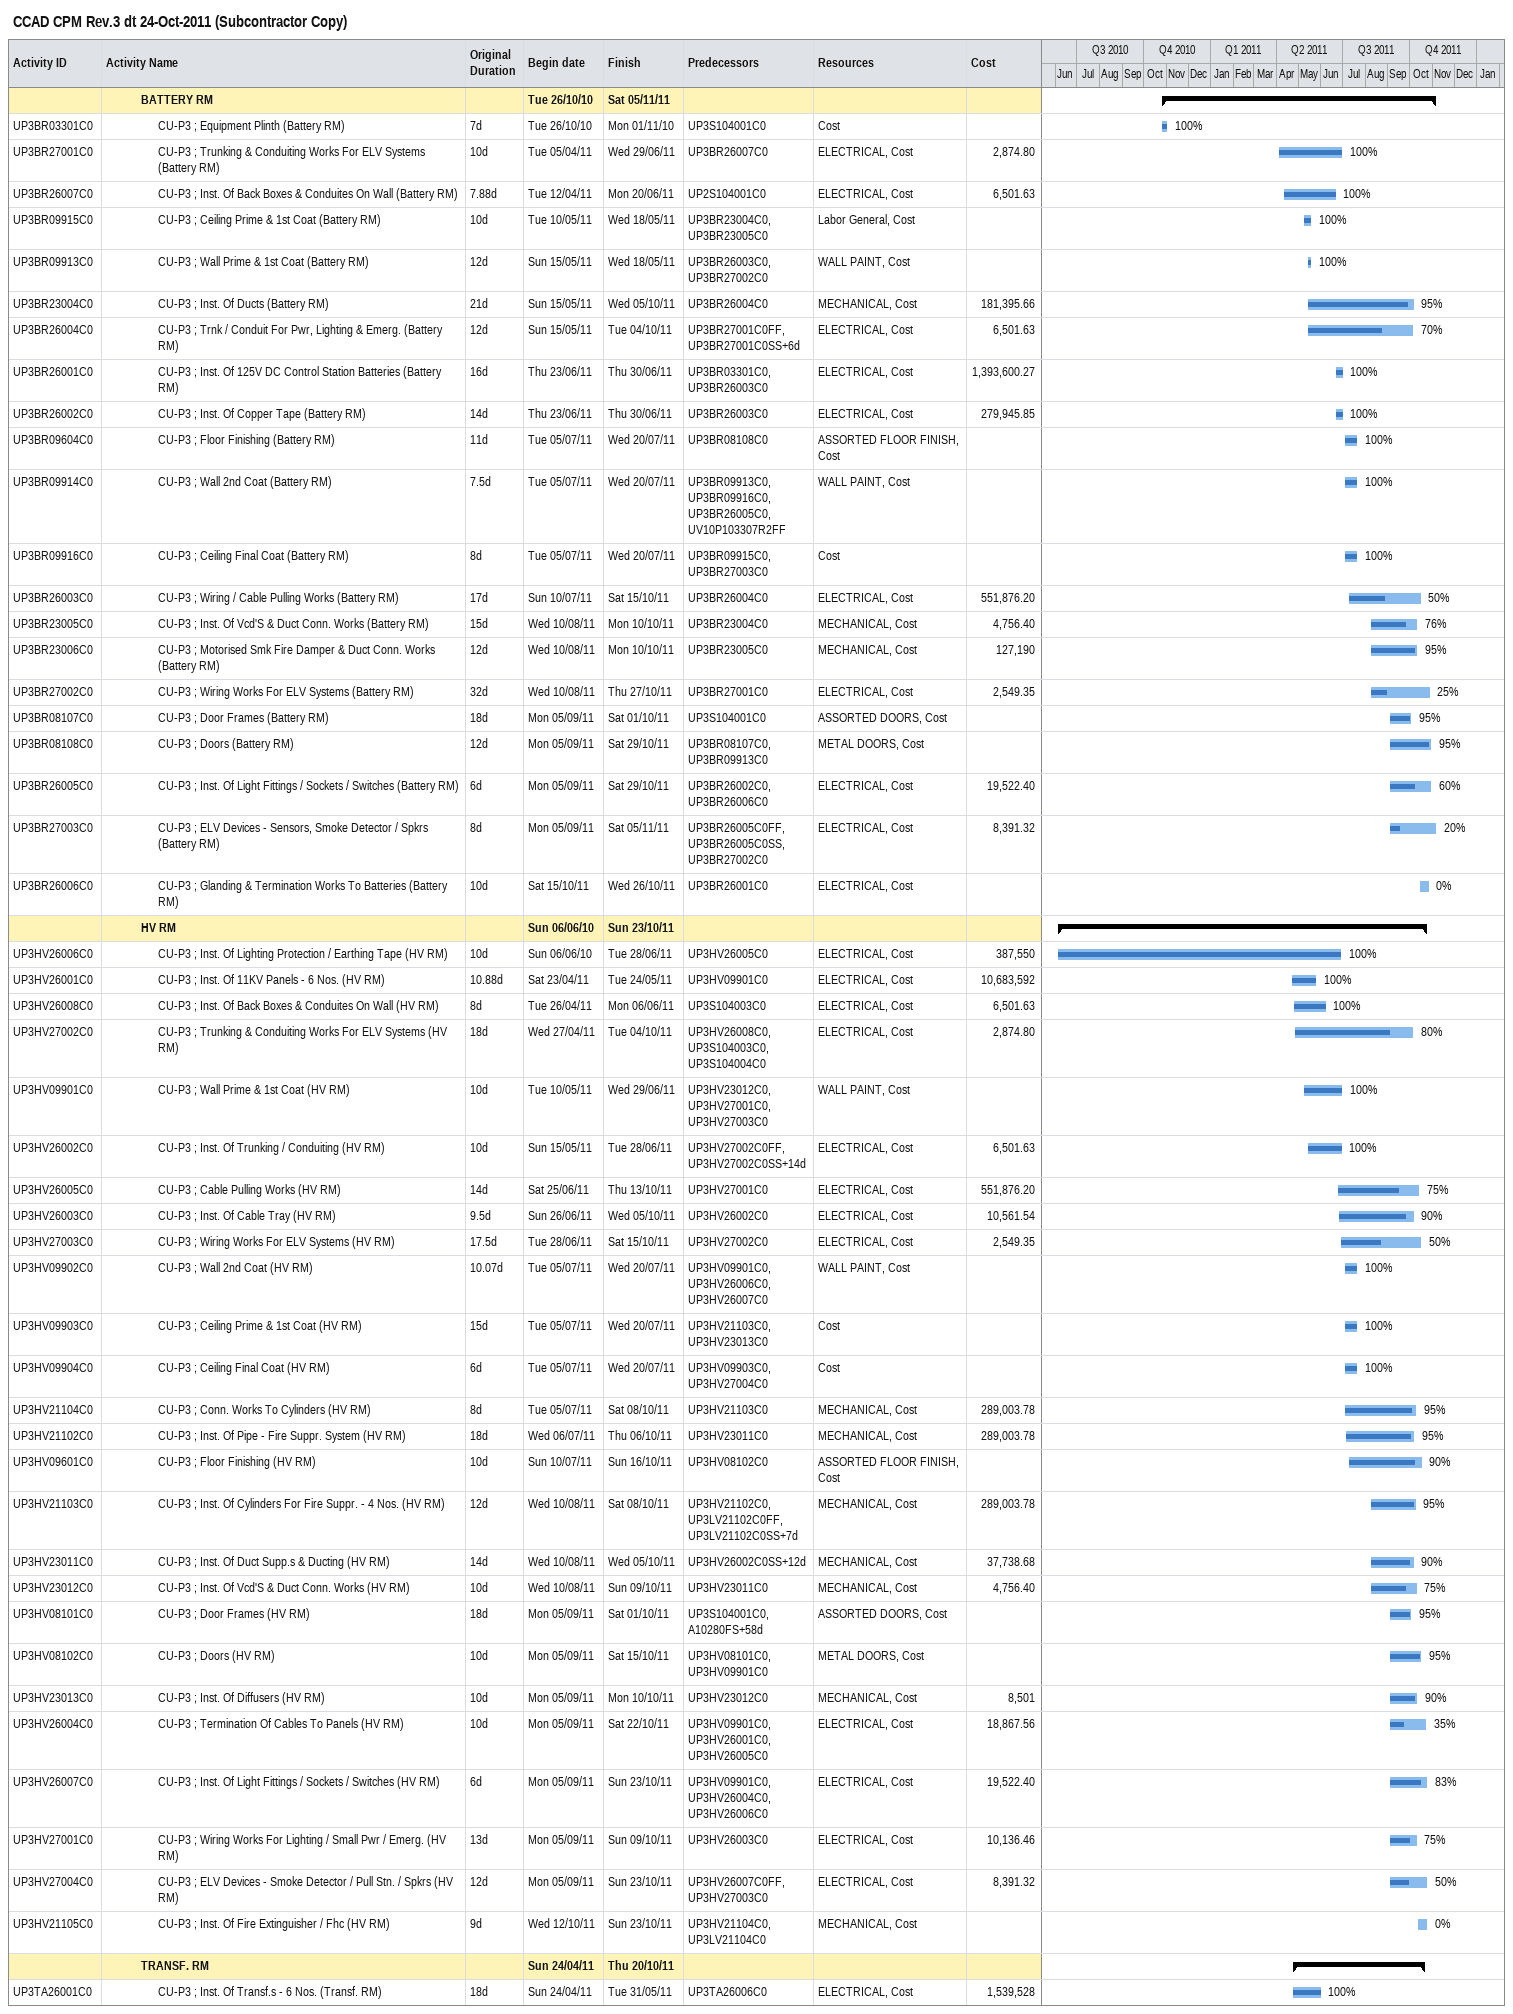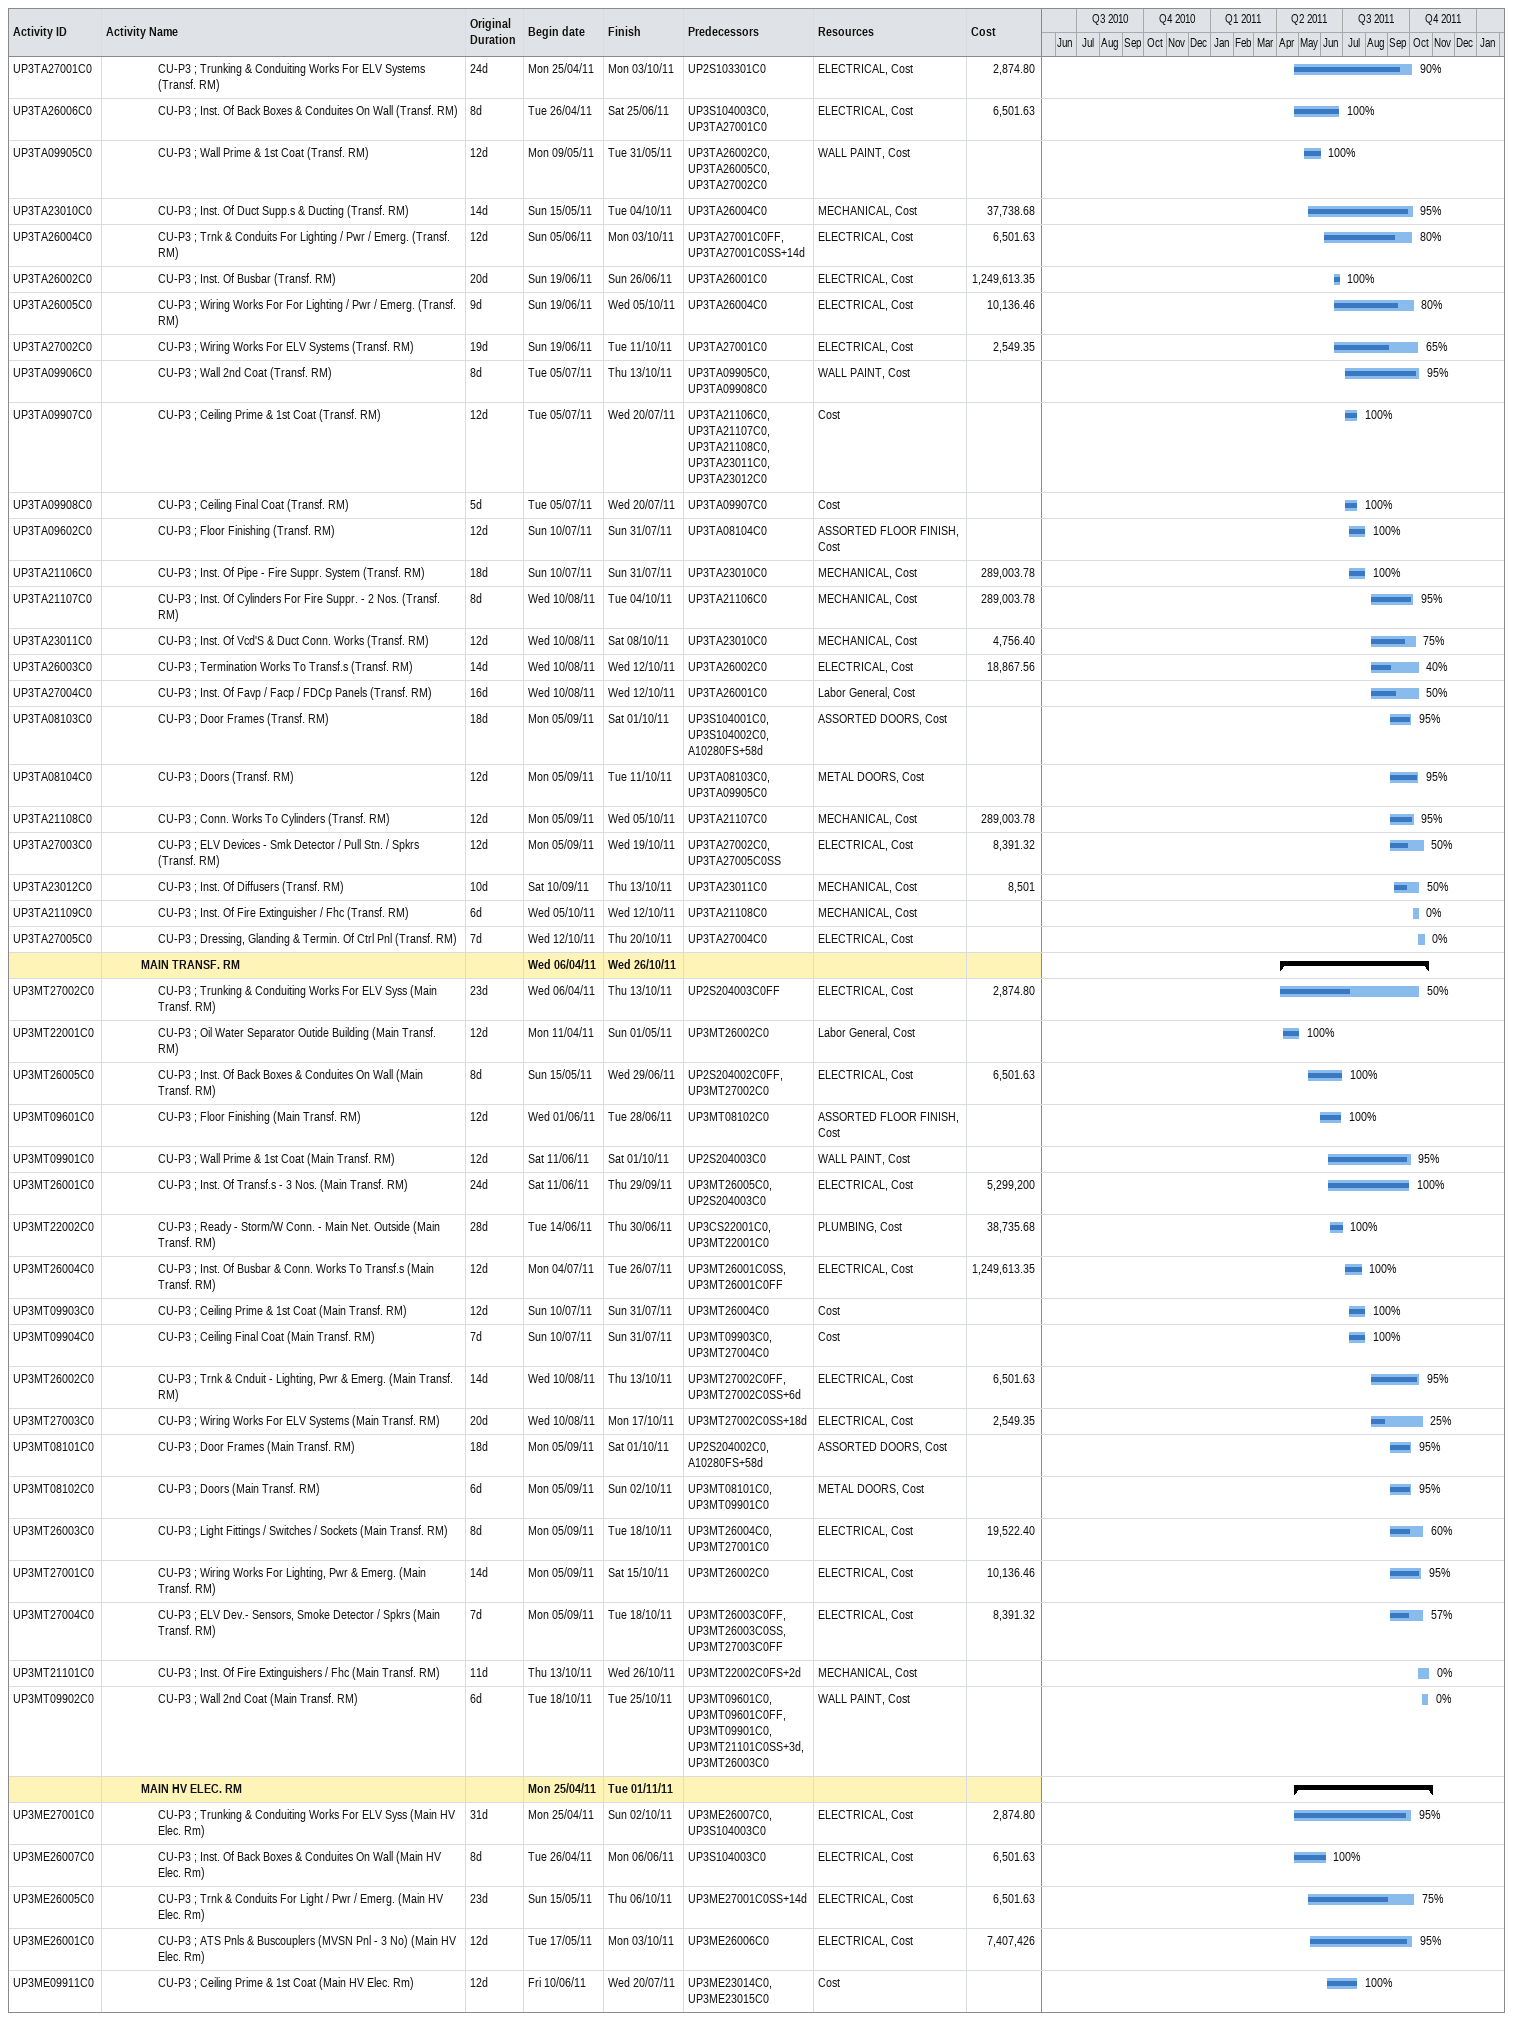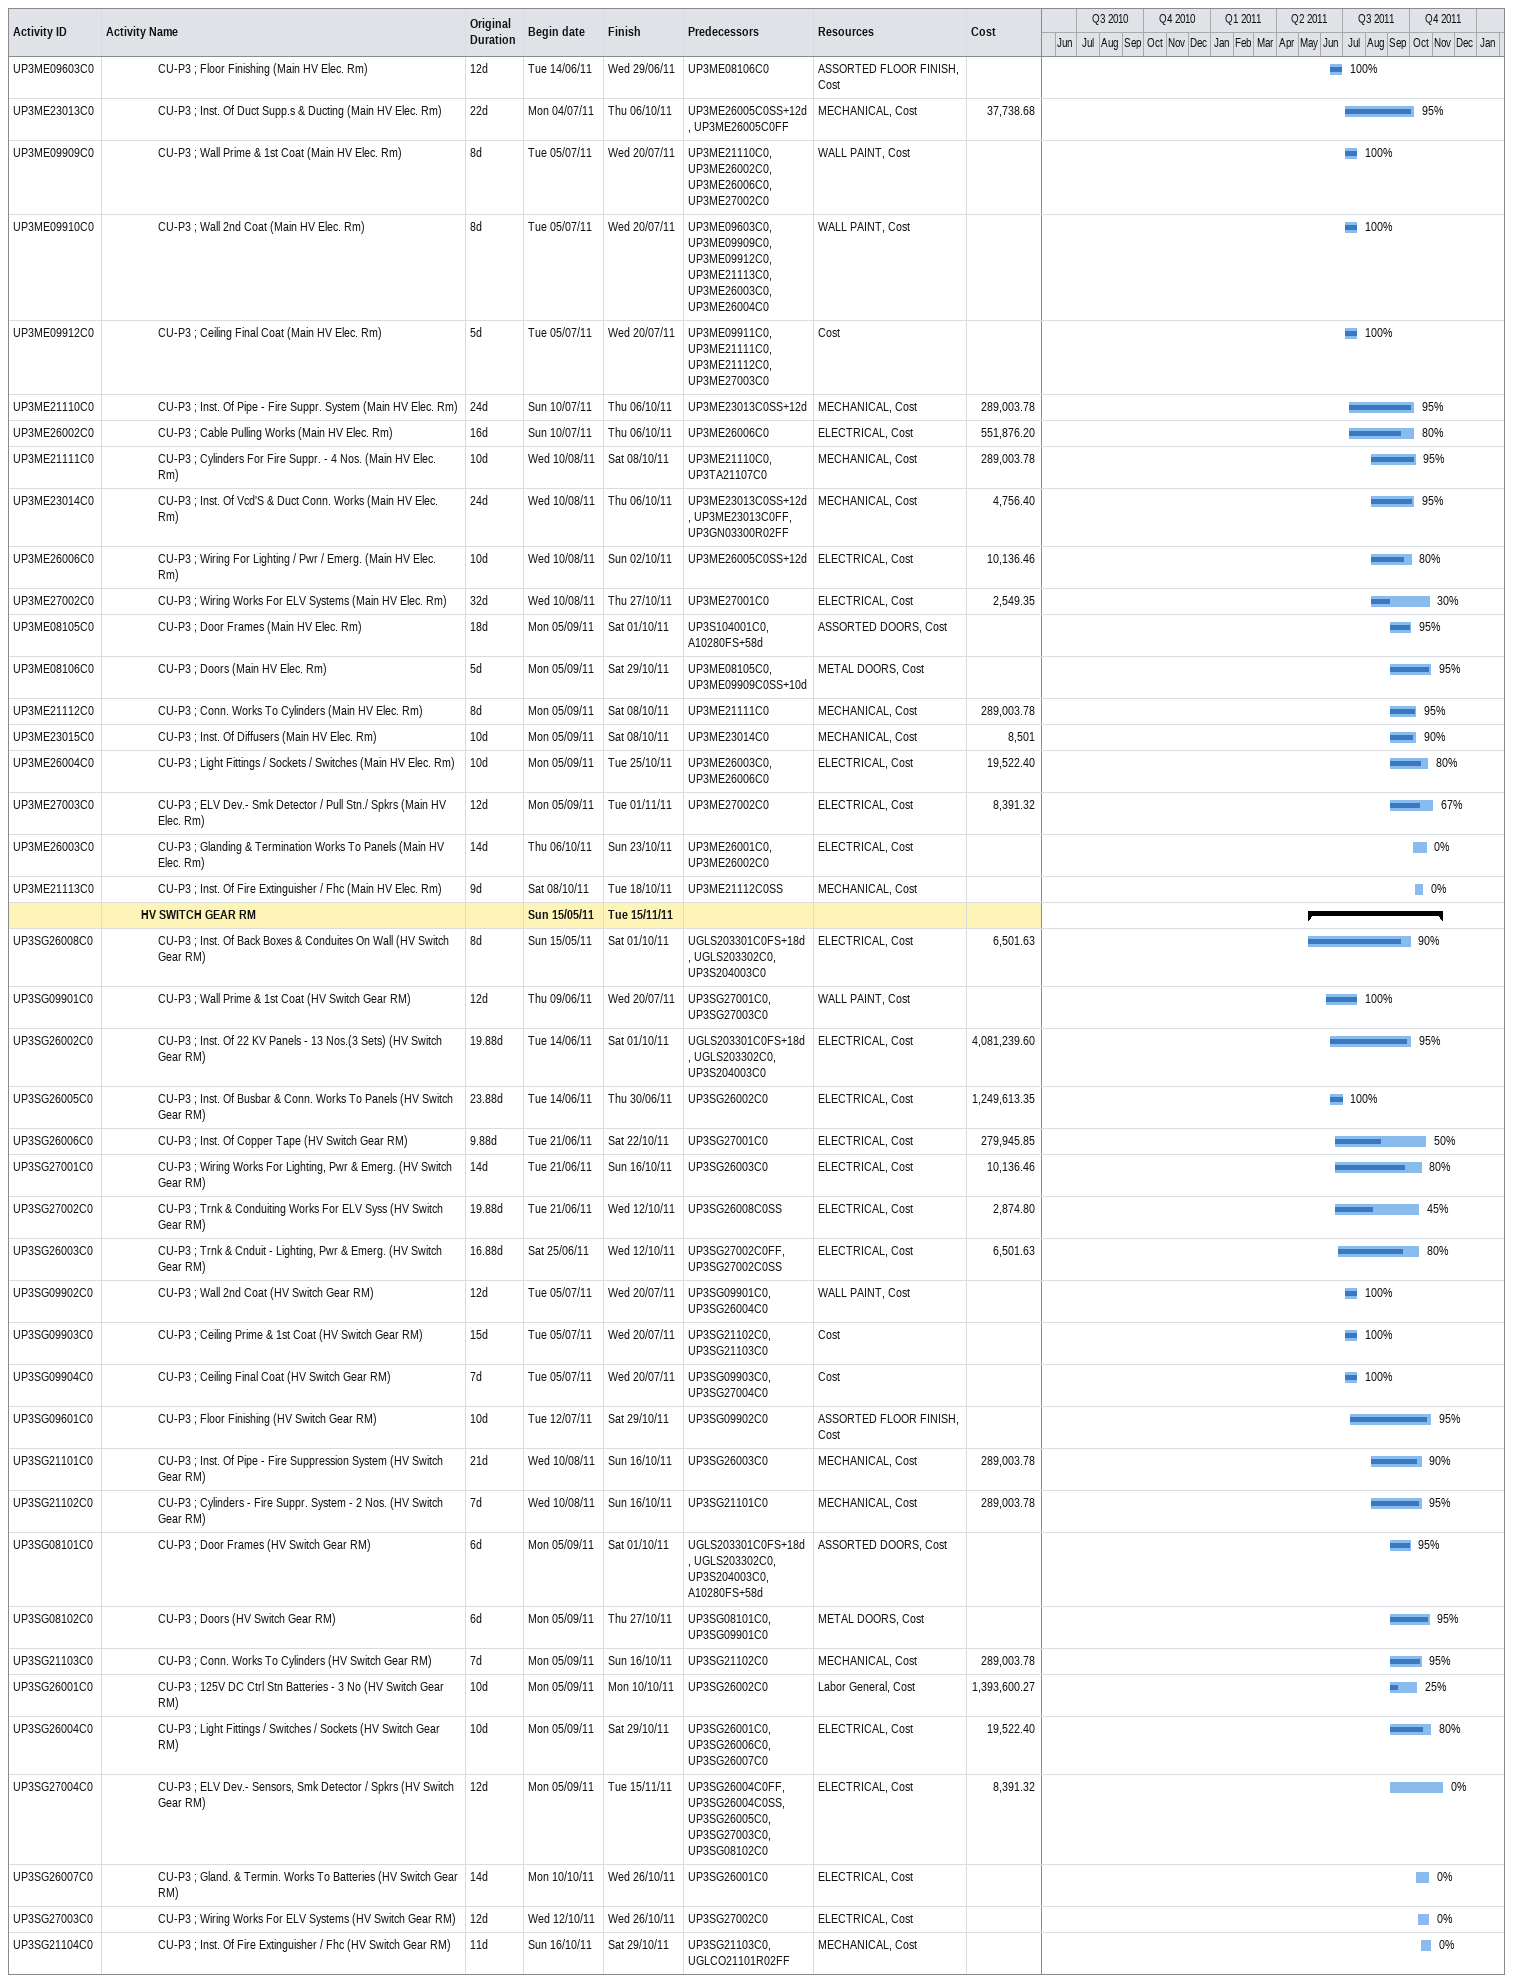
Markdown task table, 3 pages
CCAD CPM Rev.3 dt 24-Oct-2011 (Subcontractor Copy)

| ID | Level | Task | Original duration | Start | Finish | Predecessors | Resources | % complete | Cost |
|---|---|---|---|---|---|---|---|---|---|
|  | 3 | **BATTERY RM** |  | 2010-10-26 | 2011-11-05 |  |  |  |  |
| UP3BR03301C0 | 4 | CU-P3 ; Equipment Plinth (Battery RM) | 7d | 2010-10-26 | 2010-11-01 | UP3S104001C0 | Cost | 100 |  |
| UP3BR27001C0 | 4 | CU-P3 ; Trunking & Conduiting Works For ELV Systems (Battery RM) | 10d | 2011-04-05 | 2011-06-29 | UP3BR26007C0 | ELECTRICAL, Cost | 100 | 2874.80 |
| UP3BR26007C0 | 4 | CU-P3 ; Inst. Of Back Boxes & Conduites On Wall (Battery RM) | 7.88d | 2011-04-12 | 2011-06-20 | UP2S104001C0 | ELECTRICAL, Cost | 100 | 6501.63 |
| UP3BR09915C0 | 4 | CU-P3 ; Ceiling Prime & 1st Coat (Battery RM) | 10d | 2011-05-10 | 2011-05-18 | UP3BR23004C0, UP3BR23005C0 | Labor General, Cost | 100 |  |
| UP3BR09913C0 | 4 | CU-P3 ; Wall Prime & 1st Coat (Battery RM) | 12d | 2011-05-15 | 2011-05-18 | UP3BR26003C0, UP3BR27002C0 | WALL PAINT, Cost | 100 |  |
| UP3BR23004C0 | 4 | CU-P3 ; Inst. Of Ducts (Battery RM) | 21d | 2011-05-15 | 2011-10-05 | UP3BR26004C0 | MECHANICAL, Cost | 95 | 181395.66 |
| UP3BR26004C0 | 4 | CU-P3 ; Trnk / Conduit For Pwr, Lighting & Emerg. (Battery RM) | 12d | 2011-05-15 | 2011-10-04 | UP3BR27001C0FF, UP3BR27001C0SS+6d | ELECTRICAL, Cost | 70 | 6501.63 |
| UP3BR26001C0 | 4 | CU-P3 ; Inst. Of 125V DC Control Station Batteries (Battery RM) | 16d | 2011-06-23 | 2011-06-30 | UP3BR03301C0, UP3BR26003C0 | ELECTRICAL, Cost | 100 | 1393600.27 |
| UP3BR26002C0 | 4 | CU-P3 ; Inst. Of Copper Tape (Battery RM) | 14d | 2011-06-23 | 2011-06-30 | UP3BR26003C0 | ELECTRICAL, Cost | 100 | 279945.85 |
| UP3BR09604C0 | 4 | CU-P3 ; Floor Finishing (Battery RM) | 11d | 2011-07-05 | 2011-07-20 | UP3BR08108C0 | ASSORTED FLOOR FINISH, Cost | 100 |  |
| UP3BR09914C0 | 4 | CU-P3 ; Wall 2nd Coat (Battery RM) | 7.5d | 2011-07-05 | 2011-07-20 | UP3BR09913C0, UP3BR09916C0, UP3BR26005C0, UV10P103307R2FF | WALL PAINT, Cost | 100 |  |
| UP3BR09916C0 | 4 | CU-P3 ; Ceiling Final Coat (Battery RM) | 8d | 2011-07-05 | 2011-07-20 | UP3BR09915C0, UP3BR27003C0 | Cost | 100 |  |
| UP3BR26003C0 | 4 | CU-P3 ; Wiring / Cable Pulling Works (Battery RM) | 17d | 2011-07-10 | 2011-10-15 | UP3BR26004C0 | ELECTRICAL, Cost | 50 | 551876.20 |
| UP3BR23005C0 | 4 | CU-P3 ; Inst. Of Vcd'S & Duct Conn. Works (Battery RM) | 15d | 2011-08-10 | 2011-10-10 | UP3BR23004C0 | MECHANICAL, Cost | 76 | 4756.40 |
| UP3BR23006C0 | 4 | CU-P3 ; Motorised Smk Fire Damper & Duct Conn. Works (Battery RM) | 12d | 2011-08-10 | 2011-10-10 | UP3BR23005C0 | MECHANICAL, Cost | 95 | 127190 |
| UP3BR27002C0 | 4 | CU-P3 ; Wiring Works For ELV Systems (Battery RM) | 32d | 2011-08-10 | 2011-10-27 | UP3BR27001C0 | ELECTRICAL, Cost | 25 | 2549.35 |
| UP3BR08107C0 | 4 | CU-P3 ; Door Frames (Battery RM) | 18d | 2011-09-05 | 2011-10-01 | UP3S104001C0 | ASSORTED DOORS, Cost | 95 |  |
| UP3BR08108C0 | 4 | CU-P3 ; Doors (Battery RM) | 12d | 2011-09-05 | 2011-10-29 | UP3BR08107C0, UP3BR09913C0 | METAL DOORS, Cost | 95 |  |
| UP3BR26005C0 | 4 | CU-P3 ; Inst. Of Light Fittings / Sockets / Switches (Battery RM) | 6d | 2011-09-05 | 2011-10-29 | UP3BR26002C0, UP3BR26006C0 | ELECTRICAL, Cost | 60 | 19522.40 |
| UP3BR27003C0 | 4 | CU-P3 ; ELV Devices - Sensors, Smoke Detector / Spkrs (Battery RM) | 8d | 2011-09-05 | 2011-11-05 | UP3BR26005C0FF, UP3BR26005C0SS, UP3BR27002C0 | ELECTRICAL, Cost | 20 | 8391.32 |
| UP3BR26006C0 | 4 | CU-P3 ; Glanding & Termination Works To Batteries (Battery RM) | 10d | 2011-10-15 | 2011-10-26 | UP3BR26001C0 | ELECTRICAL, Cost | 0 |  |
|  | 3 | **HV RM** |  | 2010-06-06 | 2011-10-23 |  |  |  |  |
| UP3HV26006C0 | 4 | CU-P3 ; Inst. Of Lighting Protection / Earthing Tape (HV RM) | 10d | 2010-06-06 | 2011-06-28 | UP3HV26005C0 | ELECTRICAL, Cost | 100 | 387550 |
| UP3HV26001C0 | 4 | CU-P3 ; Inst. Of 11KV Panels - 6 Nos. (HV RM) | 10.88d | 2011-04-23 | 2011-05-24 | UP3HV09901C0 | ELECTRICAL, Cost | 100 | 10683592 |
| UP3HV26008C0 | 4 | CU-P3 ; Inst. Of Back Boxes & Conduites On Wall (HV RM) | 8d | 2011-04-26 | 2011-06-06 | UP3S104003C0 | ELECTRICAL, Cost | 100 | 6501.63 |
| UP3HV27002C0 | 4 | CU-P3 ; Trunking & Conduiting Works For ELV Systems (HV RM) | 18d | 2011-04-27 | 2011-10-04 | UP3HV26008C0, UP3S104003C0, UP3S104004C0 | ELECTRICAL, Cost | 80 | 2874.80 |
| UP3HV09901C0 | 4 | CU-P3 ; Wall Prime & 1st Coat (HV RM) | 10d | 2011-05-10 | 2011-06-29 | UP3HV23012C0, UP3HV27001C0, UP3HV27003C0 | WALL PAINT, Cost | 100 |  |
| UP3HV26002C0 | 4 | CU-P3 ; Inst. Of Trunking / Conduiting (HV RM) | 10d | 2011-05-15 | 2011-06-28 | UP3HV27002C0FF, UP3HV27002C0SS+14d | ELECTRICAL, Cost | 100 | 6501.63 |
| UP3HV26005C0 | 4 | CU-P3 ; Cable Pulling Works (HV RM) | 14d | 2011-06-25 | 2011-10-13 | UP3HV27001C0 | ELECTRICAL, Cost | 75 | 551876.20 |
| UP3HV26003C0 | 4 | CU-P3 ; Inst. Of Cable Tray (HV RM) | 9.5d | 2011-06-26 | 2011-10-05 | UP3HV26002C0 | ELECTRICAL, Cost | 90 | 10561.54 |
| UP3HV27003C0 | 4 | CU-P3 ; Wiring Works For ELV Systems (HV RM) | 17.5d | 2011-06-28 | 2011-10-15 | UP3HV27002C0 | ELECTRICAL, Cost | 50 | 2549.35 |
| UP3HV09902C0 | 4 | CU-P3 ; Wall 2nd Coat (HV RM) | 10.07d | 2011-07-05 | 2011-07-20 | UP3HV09901C0, UP3HV26006C0, UP3HV26007C0 | WALL PAINT, Cost | 100 |  |
| UP3HV09903C0 | 4 | CU-P3 ; Ceiling Prime & 1st Coat (HV RM) | 15d | 2011-07-05 | 2011-07-20 | UP3HV21103C0, UP3HV23013C0 | Cost | 100 |  |
| UP3HV09904C0 | 4 | CU-P3 ; Ceiling Final Coat (HV RM) | 6d | 2011-07-05 | 2011-07-20 | UP3HV09903C0, UP3HV27004C0 | Cost | 100 |  |
| UP3HV21104C0 | 4 | CU-P3 ; Conn. Works To Cylinders (HV RM) | 8d | 2011-07-05 | 2011-10-08 | UP3HV21103C0 | MECHANICAL, Cost | 95 | 289003.78 |
| UP3HV21102C0 | 4 | CU-P3 ; Inst. Of Pipe - Fire Suppr. System (HV RM) | 18d | 2011-07-06 | 2011-10-06 | UP3HV23011C0 | MECHANICAL, Cost | 95 | 289003.78 |
| UP3HV09601C0 | 4 | CU-P3 ; Floor Finishing (HV RM) | 10d | 2011-07-10 | 2011-10-16 | UP3HV08102C0 | ASSORTED FLOOR FINISH, Cost | 90 |  |
| UP3HV21103C0 | 4 | CU-P3 ; Inst. Of Cylinders For Fire Suppr. - 4 Nos. (HV RM) | 12d | 2011-08-10 | 2011-10-08 | UP3HV21102C0, UP3LV21102C0FF, UP3LV21102C0SS+7d | MECHANICAL, Cost | 95 | 289003.78 |
| UP3HV23011C0 | 4 | CU-P3 ; Inst. Of Duct Supp.s & Ducting (HV RM) | 14d | 2011-08-10 | 2011-10-05 | UP3HV26002C0SS+12d | MECHANICAL, Cost | 90 | 37738.68 |
| UP3HV23012C0 | 4 | CU-P3 ; Inst. Of Vcd'S & Duct Conn. Works (HV RM) | 10d | 2011-08-10 | 2011-10-09 | UP3HV23011C0 | MECHANICAL, Cost | 75 | 4756.40 |
| UP3HV08101C0 | 4 | CU-P3 ; Door Frames (HV RM) | 18d | 2011-09-05 | 2011-10-01 | UP3S104001C0, A10280FS+58d | ASSORTED DOORS, Cost | 95 |  |
| UP3HV08102C0 | 4 | CU-P3 ; Doors (HV RM) | 10d | 2011-09-05 | 2011-10-15 | UP3HV08101C0, UP3HV09901C0 | METAL DOORS, Cost | 95 |  |
| UP3HV23013C0 | 4 | CU-P3 ; Inst. Of Diffusers (HV RM) | 10d | 2011-09-05 | 2011-10-10 | UP3HV23012C0 | MECHANICAL, Cost | 90 | 8501 |
| UP3HV26004C0 | 4 | CU-P3 ; Termination Of Cables To Panels (HV RM) | 10d | 2011-09-05 | 2011-10-22 | UP3HV09901C0, UP3HV26001C0, UP3HV26005C0 | ELECTRICAL, Cost | 35 | 18867.56 |
| UP3HV26007C0 | 4 | CU-P3 ; Inst. Of Light Fittings / Sockets / Switches (HV RM) | 6d | 2011-09-05 | 2011-10-23 | UP3HV09901C0, UP3HV26004C0, UP3HV26006C0 | ELECTRICAL, Cost | 83 | 19522.40 |
| UP3HV27001C0 | 4 | CU-P3 ; Wiring Works For Lighting / Small Pwr / Emerg. (HV RM) | 13d | 2011-09-05 | 2011-10-09 | UP3HV26003C0 | ELECTRICAL, Cost | 75 | 10136.46 |
| UP3HV27004C0 | 4 | CU-P3 ; ELV Devices - Smoke Detector / Pull Stn. / Spkrs (HV RM) | 12d | 2011-09-05 | 2011-10-23 | UP3HV26007C0FF, UP3HV27003C0 | ELECTRICAL, Cost | 50 | 8391.32 |
| UP3HV21105C0 | 4 | CU-P3 ; Inst. Of Fire Extinguisher / Fhc (HV RM) | 9d | 2011-10-12 | 2011-10-23 | UP3HV21104C0, UP3LV21104C0 | MECHANICAL, Cost | 0 |  |
|  | 3 | **TRANSF. RM** |  | 2011-04-24 | 2011-10-20 |  |  |  |  |
| UP3TA26001C0 | 4 | CU-P3 ; Inst. Of Transf.s - 6 Nos. (Transf. RM) | 18d | 2011-04-24 | 2011-05-31 | UP3TA26006C0 | ELECTRICAL, Cost | 100 | 1539528 |
| UP3TA27001C0 | 4 | CU-P3 ; Trunking & Conduiting Works For ELV Systems (Transf. RM) | 24d | 2011-04-25 | 2011-10-03 | UP2S103301C0 | ELECTRICAL, Cost | 90 | 2874.80 |
| UP3TA26006C0 | 4 | CU-P3 ; Inst. Of Back Boxes & Conduites On Wall (Transf. RM) | 8d | 2011-04-26 | 2011-06-25 | UP3S104003C0, UP3TA27001C0 | ELECTRICAL, Cost | 100 | 6501.63 |
| UP3TA09905C0 | 4 | CU-P3 ; Wall Prime & 1st Coat (Transf. RM) | 12d | 2011-05-09 | 2011-05-31 | UP3TA26002C0, UP3TA26005C0, UP3TA27002C0 | WALL PAINT, Cost | 100 |  |
| UP3TA23010C0 | 4 | CU-P3 ; Inst. Of Duct Supp.s & Ducting (Transf. RM) | 14d | 2011-05-15 | 2011-10-04 | UP3TA26004C0 | MECHANICAL, Cost | 95 | 37738.68 |
| UP3TA26004C0 | 4 | CU-P3 ; Trnk & Conduits For Lighting / Pwr / Emerg. (Transf. RM) | 12d | 2011-06-05 | 2011-10-03 | UP3TA27001C0FF, UP3TA27001C0SS+14d | ELECTRICAL, Cost | 80 | 6501.63 |
| UP3TA26002C0 | 4 | CU-P3 ; Inst. Of Busbar (Transf. RM) | 20d | 2011-06-19 | 2011-06-26 | UP3TA26001C0 | ELECTRICAL, Cost | 100 | 1249613.35 |
| UP3TA26005C0 | 4 | CU-P3 ; Wiring Works For For Lighting / Pwr / Emerg. (Transf. RM) | 9d | 2011-06-19 | 2011-10-05 | UP3TA26004C0 | ELECTRICAL, Cost | 80 | 10136.46 |
| UP3TA27002C0 | 4 | CU-P3 ; Wiring Works For ELV Systems (Transf. RM) | 19d | 2011-06-19 | 2011-10-11 | UP3TA27001C0 | ELECTRICAL, Cost | 65 | 2549.35 |
| UP3TA09906C0 | 4 | CU-P3 ; Wall 2nd Coat (Transf. RM) | 8d | 2011-07-05 | 2011-10-13 | UP3TA09905C0, UP3TA09908C0 | WALL PAINT, Cost | 95 |  |
| UP3TA09907C0 | 4 | CU-P3 ; Ceiling Prime & 1st Coat (Transf. RM) | 12d | 2011-07-05 | 2011-07-20 | UP3TA21106C0, UP3TA21107C0, UP3TA21108C0, UP3TA23011C0, UP3TA23012C0 | Cost | 100 |  |
| UP3TA09908C0 | 4 | CU-P3 ; Ceiling Final Coat (Transf. RM) | 5d | 2011-07-05 | 2011-07-20 | UP3TA09907C0 | Cost | 100 |  |
| UP3TA09602C0 | 4 | CU-P3 ; Floor Finishing (Transf. RM) | 12d | 2011-07-10 | 2011-07-31 | UP3TA08104C0 | ASSORTED FLOOR FINISH, Cost | 100 |  |
| UP3TA21106C0 | 4 | CU-P3 ; Inst. Of Pipe - Fire Suppr. System (Transf. RM) | 18d | 2011-07-10 | 2011-07-31 | UP3TA23010C0 | MECHANICAL, Cost | 100 | 289003.78 |
| UP3TA21107C0 | 4 | CU-P3 ; Inst. Of Cylinders For Fire Suppr. - 2 Nos. (Transf. RM) | 8d | 2011-08-10 | 2011-10-04 | UP3TA21106C0 | MECHANICAL, Cost | 95 | 289003.78 |
| UP3TA23011C0 | 4 | CU-P3 ; Inst. Of Vcd'S & Duct Conn. Works (Transf. RM) | 12d | 2011-08-10 | 2011-10-08 | UP3TA23010C0 | MECHANICAL, Cost | 75 | 4756.40 |
| UP3TA26003C0 | 4 | CU-P3 ; Termination Works To Transf.s (Transf. RM) | 14d | 2011-08-10 | 2011-10-12 | UP3TA26002C0 | ELECTRICAL, Cost | 40 | 18867.56 |
| UP3TA27004C0 | 4 | CU-P3 ; Inst. Of Favp / Facp / FDCp Panels (Transf. RM) | 16d | 2011-08-10 | 2011-10-12 | UP3TA26001C0 | Labor General, Cost | 50 |  |
| UP3TA08103C0 | 4 | CU-P3 ; Door Frames (Transf. RM) | 18d | 2011-09-05 | 2011-10-01 | UP3S104001C0, UP3S104002C0, A10280FS+58d | ASSORTED DOORS, Cost | 95 |  |
| UP3TA08104C0 | 4 | CU-P3 ; Doors (Transf. RM) | 12d | 2011-09-05 | 2011-10-11 | UP3TA08103C0, UP3TA09905C0 | METAL DOORS, Cost | 95 |  |
| UP3TA21108C0 | 4 | CU-P3 ; Conn. Works To Cylinders (Transf. RM) | 12d | 2011-09-05 | 2011-10-05 | UP3TA21107C0 | MECHANICAL, Cost | 95 | 289003.78 |
| UP3TA27003C0 | 4 | CU-P3 ; ELV Devices - Smk Detector / Pull Stn. / Spkrs (Transf. RM) | 12d | 2011-09-05 | 2011-10-19 | UP3TA27002C0, UP3TA27005C0SS | ELECTRICAL, Cost | 50 | 8391.32 |
| UP3TA23012C0 | 4 | CU-P3 ; Inst. Of Diffusers (Transf. RM) | 10d | 2011-09-10 | 2011-10-13 | UP3TA23011C0 | MECHANICAL, Cost | 50 | 8501 |
| UP3TA21109C0 | 4 | CU-P3 ; Inst. Of Fire Extinguisher / Fhc (Transf. RM) | 6d | 2011-10-05 | 2011-10-12 | UP3TA21108C0 | MECHANICAL, Cost | 0 |  |
| UP3TA27005C0 | 4 | CU-P3 ; Dressing, Glanding & Termin. Of Ctrl Pnl (Transf. RM) | 7d | 2011-10-12 | 2011-10-20 | UP3TA27004C0 | ELECTRICAL, Cost | 0 |  |
|  | 3 | **MAIN TRANSF. RM** |  | 2011-04-06 | 2011-10-26 |  |  |  |  |
| UP3MT27002C0 | 4 | CU-P3 ; Trunking & Conduiting Works For ELV Syss (Main Transf. RM) | 23d | 2011-04-06 | 2011-10-13 | UP2S204003C0FF | ELECTRICAL, Cost | 50 | 2874.80 |
| UP3MT22001C0 | 4 | CU-P3 ; Oil Water Separator Outide Building (Main Transf. RM) | 12d | 2011-04-11 | 2011-05-01 | UP3MT26002C0 | Labor General, Cost | 100 |  |
| UP3MT26005C0 | 4 | CU-P3 ; Inst. Of Back Boxes & Conduites On Wall (Main Transf. RM) | 8d | 2011-05-15 | 2011-06-29 | UP2S204002C0FF, UP3MT27002C0 | ELECTRICAL, Cost | 100 | 6501.63 |
| UP3MT09601C0 | 4 | CU-P3 ; Floor Finishing (Main Transf. RM) | 12d | 2011-06-01 | 2011-06-28 | UP3MT08102C0 | ASSORTED FLOOR FINISH, Cost | 100 |  |
| UP3MT09901C0 | 4 | CU-P3 ; Wall Prime & 1st Coat (Main Transf. RM) | 12d | 2011-06-11 | 2011-10-01 | UP2S204003C0 | WALL PAINT, Cost | 95 |  |
| UP3MT26001C0 | 4 | CU-P3 ; Inst. Of Transf.s - 3 Nos. (Main Transf. RM) | 24d | 2011-06-11 | 2011-09-29 | UP3MT26005C0, UP2S204003C0 | ELECTRICAL, Cost | 100 | 5299200 |
| UP3MT22002C0 | 4 | CU-P3 ; Ready - Storm/W Conn. - Main Net. Outside (Main Transf. RM) | 28d | 2011-06-14 | 2011-06-30 | UP3CS22001C0, UP3MT22001C0 | PLUMBING, Cost | 100 | 38735.68 |
| UP3MT26004C0 | 4 | CU-P3 ; Inst. Of Busbar & Conn. Works To Transf.s (Main Transf. RM) | 12d | 2011-07-04 | 2011-07-26 | UP3MT26001C0SS, UP3MT26001C0FF | ELECTRICAL, Cost | 100 | 1249613.35 |
| UP3MT09903C0 | 4 | CU-P3 ; Ceiling Prime & 1st Coat (Main Transf. RM) | 12d | 2011-07-10 | 2011-07-31 | UP3MT26004C0 | Cost | 100 |  |
| UP3MT09904C0 | 4 | CU-P3 ; Ceiling Final Coat (Main Transf. RM) | 7d | 2011-07-10 | 2011-07-31 | UP3MT09903C0, UP3MT27004C0 | Cost | 100 |  |
| UP3MT26002C0 | 4 | CU-P3 ; Trnk & Cnduit - Lighting, Pwr & Emerg. (Main Transf. RM) | 14d | 2011-08-10 | 2011-10-13 | UP3MT27002C0FF, UP3MT27002C0SS+6d | ELECTRICAL, Cost | 95 | 6501.63 |
| UP3MT27003C0 | 4 | CU-P3 ; Wiring Works For ELV Systems (Main Transf. RM) | 20d | 2011-08-10 | 2011-10-17 | UP3MT27002C0SS+18d | ELECTRICAL, Cost | 25 | 2549.35 |
| UP3MT08101C0 | 4 | CU-P3 ; Door Frames (Main Transf. RM) | 18d | 2011-09-05 | 2011-10-01 | UP2S204002C0, A10280FS+58d | ASSORTED DOORS, Cost | 95 |  |
| UP3MT08102C0 | 4 | CU-P3 ; Doors (Main Transf. RM) | 6d | 2011-09-05 | 2011-10-02 | UP3MT08101C0, UP3MT09901C0 | METAL DOORS, Cost | 95 |  |
| UP3MT26003C0 | 4 | CU-P3 ; Light Fittings / Switches / Sockets (Main Transf. RM) | 8d | 2011-09-05 | 2011-10-18 | UP3MT26004C0, UP3MT27001C0 | ELECTRICAL, Cost | 60 | 19522.40 |
| UP3MT27001C0 | 4 | CU-P3 ; Wiring Works For Lighting, Pwr & Emerg. (Main Transf. RM) | 14d | 2011-09-05 | 2011-10-15 | UP3MT26002C0 | ELECTRICAL, Cost | 95 | 10136.46 |
| UP3MT27004C0 | 4 | CU-P3 ; ELV Dev.- Sensors, Smoke Detector / Spkrs (Main Transf. RM) | 7d | 2011-09-05 | 2011-10-18 | UP3MT26003C0FF, UP3MT26003C0SS, UP3MT27003C0FF | ELECTRICAL, Cost | 57 | 8391.32 |
| UP3MT21101C0 | 4 | CU-P3 ; Inst. Of Fire Extinguishers / Fhc (Main Transf. RM) | 11d | 2011-10-13 | 2011-10-26 | UP3MT22002C0FS+2d | MECHANICAL, Cost | 0 |  |
| UP3MT09902C0 | 4 | CU-P3 ; Wall 2nd Coat (Main Transf. RM) | 6d | 2011-10-18 | 2011-10-25 | UP3MT09601C0, UP3MT09601C0FF, UP3MT09901C0, UP3MT21101C0SS+3d, UP3MT26003C0 | WALL PAINT, Cost | 0 |  |
|  | 3 | **MAIN HV ELEC. RM** |  | 2011-04-25 | 2011-11-01 |  |  |  |  |
| UP3ME27001C0 | 4 | CU-P3 ; Trunking & Conduiting Works For ELV Syss (Main HV Elec. Rm) | 31d | 2011-04-25 | 2011-10-02 | UP3ME26007C0, UP3S104003C0 | ELECTRICAL, Cost | 95 | 2874.80 |
| UP3ME26007C0 | 4 | CU-P3 ; Inst. Of Back Boxes & Conduites On Wall (Main HV Elec. Rm) | 8d | 2011-04-26 | 2011-06-06 | UP3S104003C0 | ELECTRICAL, Cost | 100 | 6501.63 |
| UP3ME26005C0 | 4 | CU-P3 ; Trnk & Conduits For Light / Pwr / Emerg. (Main HV Elec. Rm) | 23d | 2011-05-15 | 2011-10-06 | UP3ME27001C0SS+14d | ELECTRICAL, Cost | 75 | 6501.63 |
| UP3ME26001C0 | 4 | CU-P3 ; ATS Pnls & Buscouplers (MVSN Pnl - 3 No) (Main HV Elec. Rm) | 12d | 2011-05-17 | 2011-10-03 | UP3ME26006C0 | ELECTRICAL, Cost | 95 | 7407426 |
| UP3ME09911C0 | 4 | CU-P3 ; Ceiling Prime & 1st Coat (Main HV Elec. Rm) | 12d | 2011-06-10 | 2011-07-20 | UP3ME23014C0, UP3ME23015C0 | Cost | 100 |  |
| UP3ME09603C0 | 4 | CU-P3 ; Floor Finishing (Main HV Elec. Rm) | 12d | 2011-06-14 | 2011-06-29 | UP3ME08106C0 | ASSORTED FLOOR FINISH, Cost | 100 |  |
| UP3ME23013C0 | 4 | CU-P3 ; Inst. Of Duct Supp.s & Ducting (Main HV Elec. Rm) | 22d | 2011-07-04 | 2011-10-06 | UP3ME26005C0SS+12d, UP3ME26005C0FF | MECHANICAL, Cost | 95 | 37738.68 |
| UP3ME09909C0 | 4 | CU-P3 ; Wall Prime & 1st Coat (Main HV Elec. Rm) | 8d | 2011-07-05 | 2011-07-20 | UP3ME21110C0, UP3ME26002C0, UP3ME26006C0, UP3ME27002C0 | WALL PAINT, Cost | 100 |  |
| UP3ME09910C0 | 4 | CU-P3 ; Wall 2nd Coat (Main HV Elec. Rm) | 8d | 2011-07-05 | 2011-07-20 | UP3ME09603C0, UP3ME09909C0, UP3ME09912C0, UP3ME21113C0, UP3ME26003C0, UP3ME26004C0 | WALL PAINT, Cost | 100 |  |
| UP3ME09912C0 | 4 | CU-P3 ; Ceiling Final Coat (Main HV Elec. Rm) | 5d | 2011-07-05 | 2011-07-20 | UP3ME09911C0, UP3ME21111C0, UP3ME21112C0, UP3ME27003C0 | Cost | 100 |  |
| UP3ME21110C0 | 4 | CU-P3 ; Inst. Of Pipe - Fire Suppr. System (Main HV Elec. Rm) | 24d | 2011-07-10 | 2011-10-06 | UP3ME23013C0SS+12d | MECHANICAL, Cost | 95 | 289003.78 |
| UP3ME26002C0 | 4 | CU-P3 ; Cable Pulling Works (Main HV Elec. Rm) | 16d | 2011-07-10 | 2011-10-06 | UP3ME26006C0 | ELECTRICAL, Cost | 80 | 551876.20 |
| UP3ME21111C0 | 4 | CU-P3 ; Cylinders For Fire Suppr. - 4 Nos. (Main HV Elec. Rm) | 10d | 2011-08-10 | 2011-10-08 | UP3ME21110C0, UP3TA21107C0 | MECHANICAL, Cost | 95 | 289003.78 |
| UP3ME23014C0 | 4 | CU-P3 ; Inst. Of Vcd'S & Duct Conn. Works (Main HV Elec. Rm) | 24d | 2011-08-10 | 2011-10-06 | UP3ME23013C0SS+12d, UP3ME23013C0FF, UP3GN03300R02FF | MECHANICAL, Cost | 95 | 4756.40 |
| UP3ME26006C0 | 4 | CU-P3 ; Wiring For Lighting / Pwr / Emerg. (Main HV Elec. Rm) | 10d | 2011-08-10 | 2011-10-02 | UP3ME26005C0SS+12d | ELECTRICAL, Cost | 80 | 10136.46 |
| UP3ME27002C0 | 4 | CU-P3 ; Wiring Works For ELV Systems (Main HV Elec. Rm) | 32d | 2011-08-10 | 2011-10-27 | UP3ME27001C0 | ELECTRICAL, Cost | 30 | 2549.35 |
| UP3ME08105C0 | 4 | CU-P3 ; Door Frames (Main HV Elec. Rm) | 18d | 2011-09-05 | 2011-10-01 | UP3S104001C0, A10280FS+58d | ASSORTED DOORS, Cost | 95 |  |
| UP3ME08106C0 | 4 | CU-P3 ; Doors (Main HV Elec. Rm) | 5d | 2011-09-05 | 2011-10-29 | UP3ME08105C0, UP3ME09909C0SS+10d | METAL DOORS, Cost | 95 |  |
| UP3ME21112C0 | 4 | CU-P3 ; Conn. Works To Cylinders (Main HV Elec. Rm) | 8d | 2011-09-05 | 2011-10-08 | UP3ME21111C0 | MECHANICAL, Cost | 95 | 289003.78 |
| UP3ME23015C0 | 4 | CU-P3 ; Inst. Of Diffusers (Main HV Elec. Rm) | 10d | 2011-09-05 | 2011-10-08 | UP3ME23014C0 | MECHANICAL, Cost | 90 | 8501 |
| UP3ME26004C0 | 4 | CU-P3 ; Light Fittings / Sockets / Switches (Main HV Elec. Rm) | 10d | 2011-09-05 | 2011-10-25 | UP3ME26003C0, UP3ME26006C0 | ELECTRICAL, Cost | 80 | 19522.40 |
| UP3ME27003C0 | 4 | CU-P3 ; ELV Dev.- Smk Detector / Pull Stn./ Spkrs (Main HV Elec. Rm) | 12d | 2011-09-05 | 2011-11-01 | UP3ME27002C0 | ELECTRICAL, Cost | 67 | 8391.32 |
| UP3ME26003C0 | 4 | CU-P3 ; Glanding & Termination Works To Panels (Main HV Elec. Rm) | 14d | 2011-10-06 | 2011-10-23 | UP3ME26001C0, UP3ME26002C0 | ELECTRICAL, Cost | 0 |  |
| UP3ME21113C0 | 4 | CU-P3 ; Inst. Of Fire Extinguisher / Fhc (Main HV Elec. Rm) | 9d | 2011-10-08 | 2011-10-18 | UP3ME21112C0SS | MECHANICAL, Cost | 0 |  |
|  | 3 | **HV SWITCH GEAR RM** |  | 2011-05-15 | 2011-11-15 |  |  |  |  |
| UP3SG26008C0 | 4 | CU-P3 ; Inst. Of Back Boxes & Conduites On Wall (HV Switch Gear RM) | 8d | 2011-05-15 | 2011-10-01 | UGLS203301C0FS+18d, UGLS203302C0, UP3S204003C0 | ELECTRICAL, Cost | 90 | 6501.63 |
| UP3SG09901C0 | 4 | CU-P3 ; Wall Prime & 1st Coat (HV Switch Gear RM) | 12d | 2011-06-09 | 2011-07-20 | UP3SG27001C0, UP3SG27003C0 | WALL PAINT, Cost | 100 |  |
| UP3SG26002C0 | 4 | CU-P3 ; Inst. Of 22 KV Panels - 13 Nos.(3 Sets) (HV Switch Gear RM) | 19.88d | 2011-06-14 | 2011-10-01 | UGLS203301C0FS+18d, UGLS203302C0, UP3S204003C0 | ELECTRICAL, Cost | 95 | 4081239.60 |
| UP3SG26005C0 | 4 | CU-P3 ; Inst. Of Busbar & Conn. Works To Panels (HV Switch Gear RM) | 23.88d | 2011-06-14 | 2011-06-30 | UP3SG26002C0 | ELECTRICAL, Cost | 100 | 1249613.35 |
| UP3SG26006C0 | 4 | CU-P3 ; Inst. Of Copper Tape (HV Switch Gear RM) | 9.88d | 2011-06-21 | 2011-10-22 | UP3SG27001C0 | ELECTRICAL, Cost | 50 | 279945.85 |
| UP3SG27001C0 | 4 | CU-P3 ; Wiring Works For Lighting, Pwr & Emerg. (HV Switch Gear RM) | 14d | 2011-06-21 | 2011-10-16 | UP3SG26003C0 | ELECTRICAL, Cost | 80 | 10136.46 |
| UP3SG27002C0 | 4 | CU-P3 ; Trnk & Conduiting Works For ELV Syss (HV Switch Gear RM) | 19.88d | 2011-06-21 | 2011-10-12 | UP3SG26008C0SS | ELECTRICAL, Cost | 45 | 2874.80 |
| UP3SG26003C0 | 4 | CU-P3 ; Trnk & Cnduit - Lighting, Pwr & Emerg. (HV Switch Gear RM) | 16.88d | 2011-06-25 | 2011-10-12 | UP3SG27002C0FF, UP3SG27002C0SS | ELECTRICAL, Cost | 80 | 6501.63 |
| UP3SG09902C0 | 4 | CU-P3 ; Wall 2nd Coat (HV Switch Gear RM) | 12d | 2011-07-05 | 2011-07-20 | UP3SG09901C0, UP3SG26004C0 | WALL PAINT, Cost | 100 |  |
| UP3SG09903C0 | 4 | CU-P3 ; Ceiling Prime & 1st Coat (HV Switch Gear RM) | 15d | 2011-07-05 | 2011-07-20 | UP3SG21102C0, UP3SG21103C0 | Cost | 100 |  |
| UP3SG09904C0 | 4 | CU-P3 ; Ceiling Final Coat (HV Switch Gear RM) | 7d | 2011-07-05 | 2011-07-20 | UP3SG09903C0, UP3SG27004C0 | Cost | 100 |  |
| UP3SG09601C0 | 4 | CU-P3 ; Floor Finishing (HV Switch Gear RM) | 10d | 2011-07-12 | 2011-10-29 | UP3SG09902C0 | ASSORTED FLOOR FINISH, Cost | 95 |  |
| UP3SG21101C0 | 4 | CU-P3 ; Inst. Of Pipe - Fire Suppression System (HV Switch Gear RM) | 21d | 2011-08-10 | 2011-10-16 | UP3SG26003C0 | MECHANICAL, Cost | 90 | 289003.78 |
| UP3SG21102C0 | 4 | CU-P3 ; Cylinders - Fire Suppr. System - 2 Nos. (HV Switch Gear RM) | 7d | 2011-08-10 | 2011-10-16 | UP3SG21101C0 | MECHANICAL, Cost | 95 | 289003.78 |
| UP3SG08101C0 | 4 | CU-P3 ; Door Frames (HV Switch Gear RM) | 6d | 2011-09-05 | 2011-10-01 | UGLS203301C0FS+18d, UGLS203302C0, UP3S204003C0, A10280FS+58d | ASSORTED DOORS, Cost | 95 |  |
| UP3SG08102C0 | 4 | CU-P3 ; Doors (HV Switch Gear RM) | 6d | 2011-09-05 | 2011-10-27 | UP3SG08101C0, UP3SG09901C0 | METAL DOORS, Cost | 95 |  |
| UP3SG21103C0 | 4 | CU-P3 ; Conn. Works To Cylinders (HV Switch Gear RM) | 7d | 2011-09-05 | 2011-10-16 | UP3SG21102C0 | MECHANICAL, Cost | 95 | 289003.78 |
| UP3SG26001C0 | 4 | CU-P3 ; 125V DC Ctrl Stn Batteries - 3 No (HV Switch Gear RM) | 10d | 2011-09-05 | 2011-10-10 | UP3SG26002C0 | Labor General, Cost | 25 | 1393600.27 |
| UP3SG26004C0 | 4 | CU-P3 ; Light Fittings / Switches / Sockets (HV Switch Gear RM) | 10d | 2011-09-05 | 2011-10-29 | UP3SG26001C0, UP3SG26006C0, UP3SG26007C0 | ELECTRICAL, Cost | 80 | 19522.40 |
| UP3SG27004C0 | 4 | CU-P3 ; ELV Dev.- Sensors, Smk Detector / Spkrs (HV Switch Gear RM) | 12d | 2011-09-05 | 2011-11-15 | UP3SG26004C0FF, UP3SG26004C0SS, UP3SG26005C0, UP3SG27003C0, UP3SG08102C0 | ELECTRICAL, Cost | 0 | 8391.32 |
| UP3SG26007C0 | 4 | CU-P3 ; Gland. & Termin. Works To Batteries (HV Switch Gear RM) | 14d | 2011-10-10 | 2011-10-26 | UP3SG26001C0 | ELECTRICAL, Cost | 0 |  |
| UP3SG27003C0 | 4 | CU-P3 ; Wiring Works For ELV Systems (HV Switch Gear RM) | 12d | 2011-10-12 | 2011-10-26 | UP3SG27002C0 | ELECTRICAL, Cost | 0 |  |
| UP3SG21104C0 | 4 | CU-P3 ; Inst. Of Fire Extinguisher / Fhc (HV Switch Gear RM) | 11d | 2011-10-16 | 2011-10-29 | UP3SG21103C0, UGLCO21101R02FF | MECHANICAL, Cost | 0 |  |
